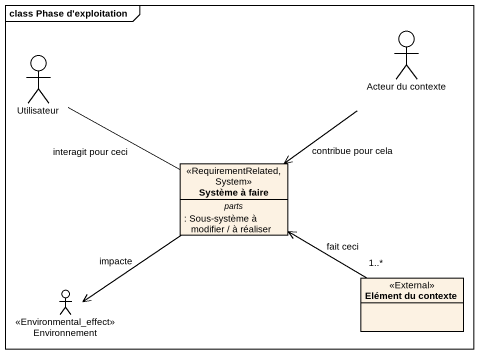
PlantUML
@startuml
mainframe class Phase d'exploitation
allowmixing
hide circle
hide empty members
actor "Acteur du contexte" as Acteur_du_contexte
actor Utilisateur
class "Système à faire" as Système_à_faire <<RequirementRelated, System>> {
  -- parts --
  : Sous-système à modifier / à réaliser
}
class "Elément du contexte" as Elément_du_contexte <<External>>
actor Environnement <<Environmental_effect>>
Acteur_du_contexte --> Système_à_faire : contribue pour cela
Utilisateur -right- Système_à_faire : interagit pour ceci
Système_à_faire --> Environnement : impacte
Elément_du_contexte "1..*" -left-> Système_à_faire : fait ceci
@enduml
